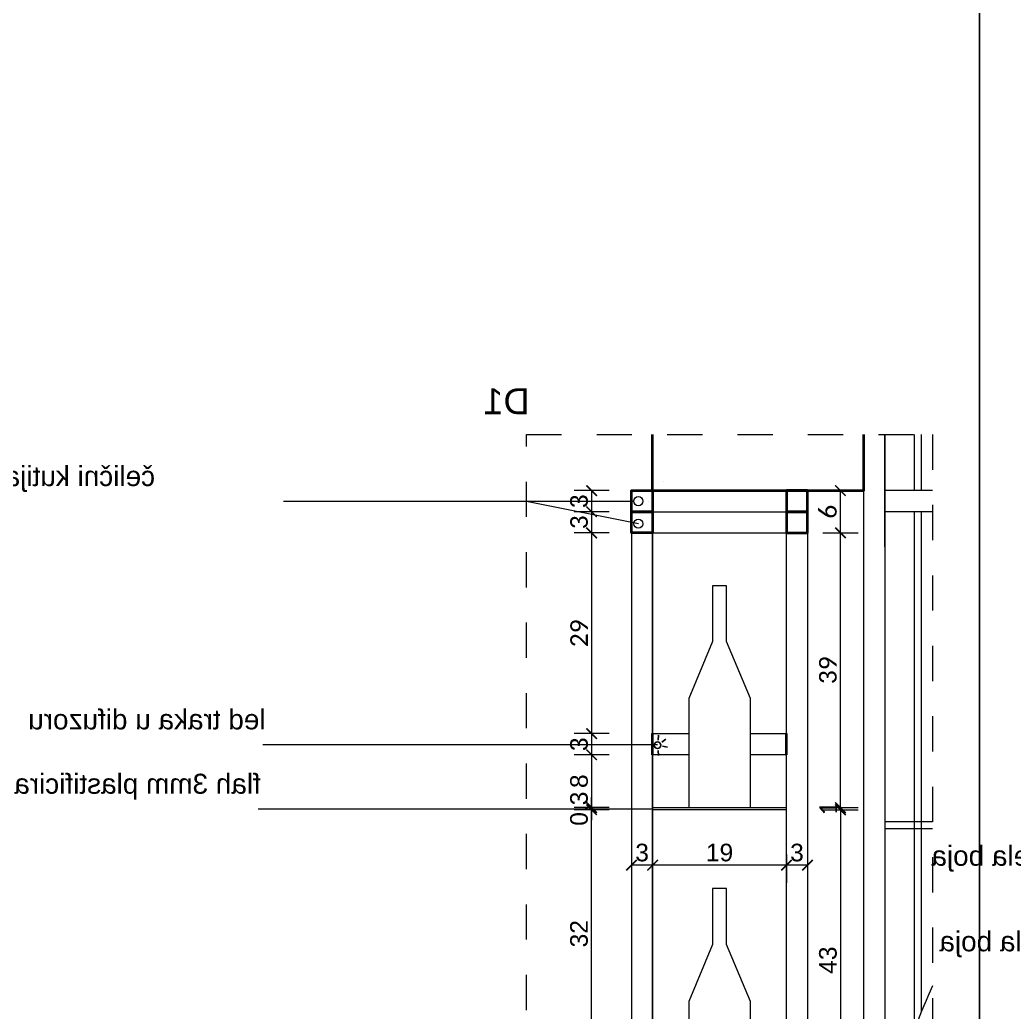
# Model space of a CAD drawing. Header units: centimetres. Extents: x -26724 to 60145, y -23645 to 6771.
# Drawn here: x -1600.2 to -1317.7, y 569.3 to 851 of the extents above; entities that cross this region are included whole.
import ezdxf

# ---------------------------------------------------------------- set-up
doc = ezdxf.new("R2010")
doc.units = ezdxf.units.CM
doc.linetypes.add('DALEKOVOD_VN', pattern=[5, 2.5, -2.5])
for name, color, linetype, lineweight in [('2.IZGLED', 7, 'Continuous', 13), ('4.KOTE', 88, 'Continuous', 15), ('zid', 7, 'Continuous', 40)]:
    doc.layers.add(name, color=color, linetype=linetype, lineweight=lineweight)
doc.layers.add('3.IZGLED 2', color=7, linetype='Continuous', lineweight=9, true_color=0x4a4a4a)
doc.layers.add('IZGLED 2', color=253, linetype='Continuous', lineweight=9, true_color=0x828282)
doc.layers.add('tekst', color=7, linetype='Continuous')
doc.layers.add('tekst @ 50', color=7, linetype='Continuous')
doc.styles.add('Notes', font='arial.ttf', dxfattribs={"height": 3})
doc.styles.get("Standard").update_dxf_attribs({"font": 'calibri.ttf'})
doc.dimstyles.new('ja 1 30 izgledi zidova', dxfattribs={"dimtxt": 5, "dimasz": 3, "dimexe": 5, "dimexo": 5, "dimgap": 1, "dimtad": 1, "dimdec": 0, "dimtxsty": 'Standard', "dimblk": 'ARCHTICK', "dimcen": 2.5, "dimclrd": 256, "dimclrt": 7, "dimadec": 0, "dimazin": 0, "dimtfac": 1, "dimtdec": 0, "dimtix": 1, "dimtmove": 1, "dimatfit": 3, "dimldrblk": 'ARCHTICK', "dimfxl": 5, "dimfxlon": 1, "dimlwd": 0, "dimlwe": 9, "dimarcsym": 0})
doc.dimstyles.new('ja 1 50', dxfattribs={"dimtxt": 10, "dimasz": 5, "dimexe": 5, "dimexo": 5, "dimgap": 1, "dimtad": 1, "dimdec": 0, "dimtxsty": 'Standard', "dimblk": 'ARCHTICK', "dimcen": 2.5, "dimclrd": 256, "dimclrt": 7, "dimadec": 0, "dimazin": 0, "dimtfac": 1, "dimtdec": 0, "dimtix": 1, "dimtmove": 1, "dimatfit": 3, "dimldrblk": 'ARCHTICK', "dimfxl": 10, "dimfxlon": 1, "dimlwd": 0, "dimlwe": 9, "dimarcsym": 0})

# ---------------------------------------------------------------- blocks, each defined once
blk = doc.blocks.new('_ArchTick')
at = {"color": 0, "linetype": 'ByBlock', "const_width": 0.15}
blk.add_lwpolyline([(-0.5, -0.5), (0.5, 0.5)], dxfattribs=at)
blk = doc.blocks.new('*D711')
at = {"layer": '4.KOTE', "color": 0, "lineweight": 9, "transparency": 16777216}
for p, q in [((-1382.43, 614), (-1382.43, 605.98)), ((-1376.43, 614), (-1376.43, 605.98))]:
    blk.add_line(p, q, dxfattribs=at)
at = {"layer": '4.KOTE', "lineweight": 0, "transparency": 16777216}
blk.add_line((-1376.43, 610.98), (-1382.43, 610.98), dxfattribs=at)
at = {"layer": 'Defpoints', "color": 0, "transparency": 16777216}
for p in [(-1382.43, 619), (-1376.43, 619), (-1382.43, 610.98)]:
    blk.add_point(p, dxfattribs=at)
at = {"layer": '4.KOTE', "lineweight": 0, "transparency": 16777216, "xscale": 3, "yscale": 3, "zscale": 3, "rotation": 180}
blk.add_blockref('_ArchTick', (-1382.43, 610.98), dxfattribs=at)
at = {"layer": '4.KOTE', "lineweight": 0, "transparency": 16777216, "xscale": 3, "yscale": 3, "zscale": 3}
blk.add_blockref('_ArchTick', (-1376.43, 610.98), dxfattribs=at)
at = {"layer": '4.KOTE', "color": 7, "transparency": 16777216, "insert": (-1379.43, 614.54), "char_height": 5, "attachment_point": 5}
blk.add_mtext('{\\fArial|b0|i0|c238|p34;3}', dxfattribs=at)
blk = doc.blocks.new('*D712')
at = {"layer": '4.KOTE', "color": 0, "lineweight": 9, "transparency": 16777216}
for p, q in [((-1420.43, 610.98), (-1420.43, 615.98)), ((-1382.43, 614), (-1382.43, 605.98))]:
    blk.add_line(p, q, dxfattribs=at)
at = {"layer": '4.KOTE', "lineweight": 0, "transparency": 16777216}
blk.add_line((-1382.43, 610.98), (-1420.43, 610.98), dxfattribs=at)
at = {"layer": 'Defpoints', "color": 0, "transparency": 16777216}
for p in [(-1382.43, 619), (-1420.43, 610.98), (-1420.43, 610.98)]:
    blk.add_point(p, dxfattribs=at)
at = {"layer": '4.KOTE', "lineweight": 0, "transparency": 16777216, "xscale": 3, "yscale": 3, "zscale": 3, "rotation": 180}
blk.add_blockref('_ArchTick', (-1420.43, 610.98), dxfattribs=at)
at = {"layer": '4.KOTE', "lineweight": 0, "transparency": 16777216, "xscale": 3, "yscale": 3, "zscale": 3}
blk.add_blockref('_ArchTick', (-1382.43, 610.98), dxfattribs=at)
at = {"layer": '4.KOTE', "color": 7, "transparency": 16777216, "insert": (-1401.43, 614.54), "char_height": 5, "attachment_point": 5}
blk.add_mtext('{\\fArial|b0|i0|c238|p34;19}', dxfattribs=at)
blk = doc.blocks.new('*D713')
at = {"layer": '4.KOTE', "color": 0, "lineweight": 9, "transparency": 16777216}
for p, q in [((-1420.43, 610.98), (-1420.43, 615.98)), ((-1426.43, 610.98), (-1426.43, 605.98))]:
    blk.add_line(p, q, dxfattribs=at)
at = {"layer": '4.KOTE', "lineweight": 0, "transparency": 16777216}
blk.add_line((-1420.43, 610.98), (-1426.43, 610.98), dxfattribs=at)
at = {"layer": 'Defpoints', "color": 0, "transparency": 16777216}
for p in [(-1426.43, 610.98), (-1426.43, 610.98), (-1420.43, 610.98)]:
    blk.add_point(p, dxfattribs=at)
at = {"layer": '4.KOTE', "lineweight": 0, "transparency": 16777216, "xscale": 3, "yscale": 3, "zscale": 3, "rotation": 180}
blk.add_blockref('_ArchTick', (-1426.43, 610.98), dxfattribs=at)
at = {"layer": '4.KOTE', "lineweight": 0, "transparency": 16777216, "xscale": 3, "yscale": 3, "zscale": 3}
blk.add_blockref('_ArchTick', (-1420.43, 610.98), dxfattribs=at)
at = {"layer": '4.KOTE', "color": 7, "transparency": 16777216, "insert": (-1423.43, 614.54), "char_height": 5, "attachment_point": 5}
blk.add_mtext('{\\fArial|b0|i0|c238|p34;3}', dxfattribs=at)
blk = doc.blocks.new('*D715')
at = {"layer": '4.KOTE', "color": 0, "lineweight": 9, "transparency": 16777216}
for p, q in [((-1432.77, 717.32), (-1442.77, 717.32)), ((-1432.77, 711.32), (-1442.77, 711.32))]:
    blk.add_line(p, q, dxfattribs=at)
at = {"layer": '4.KOTE', "lineweight": 0, "transparency": 16777216}
blk.add_line((-1437.77, 717.32), (-1437.77, 711.32), dxfattribs=at)
at = {"layer": 'Defpoints', "color": 0, "transparency": 16777216}
for p in [(-1420.43, 717.32), (-1437.77, 711.32), (-1420.43, 711.32)]:
    blk.add_point(p, dxfattribs=at)
at = {"layer": '4.KOTE', "lineweight": 0, "transparency": 16777216, "xscale": 3, "yscale": 3, "zscale": 3}
for p, rotation in [((-1437.77, 717.32), 90), ((-1437.77, 711.32), 270)]:
    blk.add_blockref('_ArchTick', p, dxfattribs=dict(at, rotation=rotation))
at = {"layer": '4.KOTE', "color": 7, "transparency": 16777216, "insert": (-1441.33, 714.32), "char_height": 5, "attachment_point": 5, "rotation": 90}
blk.add_mtext('{\\fArial|b0|i0|c238|p34;3}', dxfattribs=at)
blk = doc.blocks.new('*D719')
at = {"layer": '4.KOTE', "color": 0, "lineweight": 9, "transparency": 16777216}
for p, q in [((-1432.77, 626.72), (-1442.77, 626.72)), ((-1432.77, 556.32), (-1442.77, 556.32))]:
    blk.add_line(p, q, dxfattribs=at)
at = {"layer": '4.KOTE', "lineweight": 0, "transparency": 16777216}
blk.add_line((-1437.77, 556.32), (-1437.77, 626.72), dxfattribs=at)
at = {"layer": 'Defpoints', "color": 0, "transparency": 16777216}
for p in [(-1437.77, 626.72), (-1420.43, 626.72), (-1420.43, 556.32)]:
    blk.add_point(p, dxfattribs=at)
at = {"layer": '4.KOTE', "lineweight": 0, "transparency": 16777216, "xscale": 3, "yscale": 3, "zscale": 3}
for p, rotation in [((-1437.77, 626.72), 90), ((-1437.77, 556.32), 270)]:
    blk.add_blockref('_ArchTick', p, dxfattribs=dict(at, rotation=rotation))
at = {"layer": '4.KOTE', "color": 7, "transparency": 16777216, "insert": (-1441.33, 591.52), "char_height": 5, "attachment_point": 5, "rotation": 90}
blk.add_mtext('{\\fArial|b0|i0|c238|p34;32}', dxfattribs=at)
blk = doc.blocks.new('*D720')
at = {"layer": '4.KOTE', "lineweight": 0, "transparency": 16777216}
for p, q in [((-1437.77, 627.32), (-1437.77, 630.32)), ((-1437.77, 626.72), (-1437.77, 627.32)), ((-1437.77, 626.72), (-1437.77, 623.72))]:
    blk.add_line(p, q, dxfattribs=at)
at = {"layer": '4.KOTE', "color": 0, "lineweight": 9, "transparency": 16777216}
for p, q in [((-1432.77, 627.32), (-1442.77, 627.32)), ((-1432.77, 626.72), (-1442.77, 626.72))]:
    blk.add_line(p, q, dxfattribs=at)
at = {"layer": 'Defpoints', "color": 0, "transparency": 16777216}
for p in [(-1437.77, 627.32), (-1420.43, 627.32), (-1420.43, 626.72)]:
    blk.add_point(p, dxfattribs=at)
at = {"layer": '4.KOTE', "lineweight": 0, "transparency": 16777216, "xscale": 3, "yscale": 3, "zscale": 3}
for p, rotation in [((-1437.77, 627.32), 270), ((-1437.77, 626.72), 90)]:
    blk.add_blockref('_ArchTick', p, dxfattribs=dict(at, rotation=rotation))
at = {"layer": '4.KOTE', "color": 7, "transparency": 16777216, "insert": (-1441.33, 627.02), "char_height": 5, "attachment_point": 5, "rotation": 90}
blk.add_mtext('{\\fArial|b0|i0|c238|p34;0.3}', dxfattribs=at)
blk = doc.blocks.new('*D721')
at = {"layer": '4.KOTE', "color": 0, "lineweight": 9, "transparency": 16777216}
for p, q in [((-1432.77, 642.32), (-1442.77, 642.32)), ((-1432.77, 627.32), (-1442.77, 627.32))]:
    blk.add_line(p, q, dxfattribs=at)
at = {"layer": '4.KOTE', "lineweight": 0, "transparency": 16777216}
blk.add_line((-1437.77, 642.32), (-1437.77, 627.32), dxfattribs=at)
at = {"layer": 'Defpoints', "color": 0, "transparency": 16777216}
for p in [(-1420.43, 642.32), (-1437.77, 627.32), (-1420.43, 627.32)]:
    blk.add_point(p, dxfattribs=at)
at = {"layer": '4.KOTE', "lineweight": 0, "transparency": 16777216, "xscale": 3, "yscale": 3, "zscale": 3}
for p, rotation in [((-1437.77, 642.32), 90), ((-1437.77, 627.32), 270)]:
    blk.add_blockref('_ArchTick', p, dxfattribs=dict(at, rotation=rotation))
at = {"layer": '4.KOTE', "color": 7, "transparency": 16777216, "insert": (-1441.32, 634.82), "char_height": 5, "attachment_point": 5, "rotation": 90}
blk.add_mtext('{\\fArial|b0|i0|c238|p34;8}', dxfattribs=at)
blk = doc.blocks.new('*D722')
at = {"layer": '4.KOTE', "color": 0, "lineweight": 9, "transparency": 16777216}
for p, q in [((-1432.77, 648.32), (-1442.77, 648.32)), ((-1432.77, 642.32), (-1442.77, 642.32))]:
    blk.add_line(p, q, dxfattribs=at)
at = {"layer": '4.KOTE', "lineweight": 0, "transparency": 16777216}
blk.add_line((-1437.77, 648.32), (-1437.77, 642.32), dxfattribs=at)
at = {"layer": 'Defpoints', "color": 0, "transparency": 16777216}
for p in [(-1420.43, 648.32), (-1437.77, 642.32), (-1420.43, 642.32)]:
    blk.add_point(p, dxfattribs=at)
at = {"layer": '4.KOTE', "lineweight": 0, "transparency": 16777216, "xscale": 3, "yscale": 3, "zscale": 3}
for p, rotation in [((-1437.77, 648.32), 90), ((-1437.77, 642.32), 270)]:
    blk.add_blockref('_ArchTick', p, dxfattribs=dict(at, rotation=rotation))
at = {"layer": '4.KOTE', "color": 7, "transparency": 16777216, "insert": (-1441.33, 645.32), "char_height": 5, "attachment_point": 5, "rotation": 90}
blk.add_mtext('{\\fArial|b0|i0|c238|p34;3}', dxfattribs=at)
blk = doc.blocks.new('*D723')
at = {"layer": '4.KOTE', "lineweight": 0, "transparency": 16777216}
for p, q in [((-1367.07, 627.32), (-1367.07, 630.32)), ((-1367.07, 627.32), (-1367.07, 626.72)), ((-1367.07, 626.72), (-1367.07, 623.72))]:
    blk.add_line(p, q, dxfattribs=at)
at = {"layer": '4.KOTE', "color": 0, "lineweight": 9, "transparency": 16777216}
for p, q in [((-1372.07, 627.32), (-1362.07, 627.32)), ((-1372.07, 626.72), (-1362.07, 626.72))]:
    blk.add_line(p, q, dxfattribs=at)
at = {"layer": 'Defpoints', "color": 0, "transparency": 16777216}
for p in [(-1382.43, 627.32), (-1382.43, 626.72), (-1367.07, 626.72)]:
    blk.add_point(p, dxfattribs=at)
at = {"layer": '4.KOTE', "lineweight": 0, "transparency": 16777216, "xscale": 3, "yscale": 3, "zscale": 3}
for p, rotation in [((-1367.07, 627.32), 270), ((-1367.07, 626.72), 90)]:
    blk.add_blockref('_ArchTick', p, dxfattribs=dict(at, rotation=rotation))
at = {"layer": '4.KOTE', "color": 7, "transparency": 16777216, "insert": (-1370.58, 627.02), "char_height": 5, "attachment_point": 5, "rotation": 90}
blk.add_mtext('1', dxfattribs=at)
blk = doc.blocks.new('*D724')
at = {"layer": '4.KOTE', "color": 0, "lineweight": 9, "transparency": 16777216}
for p, q in [((-1372.07, 626.72), (-1362.07, 626.72)), ((-1372.07, 541.32), (-1362.07, 541.32))]:
    blk.add_line(p, q, dxfattribs=at)
at = {"layer": '4.KOTE', "lineweight": 0, "transparency": 16777216}
blk.add_line((-1367.07, 626.72), (-1367.07, 541.32), dxfattribs=at)
at = {"layer": 'Defpoints', "color": 0, "transparency": 16777216}
for p in [(-1382.43, 626.72), (-1382.43, 541.32), (-1367.07, 541.32)]:
    blk.add_point(p, dxfattribs=at)
at = {"layer": '4.KOTE', "lineweight": 0, "transparency": 16777216, "xscale": 3, "yscale": 3, "zscale": 3}
for p, rotation in [((-1367.07, 626.72), 90), ((-1367.07, 541.32), 270)]:
    blk.add_blockref('_ArchTick', p, dxfattribs=dict(at, rotation=rotation))
at = {"layer": '4.KOTE', "color": 7, "transparency": 16777216, "insert": (-1370.62, 584.02), "char_height": 5, "attachment_point": 5, "rotation": 90}
blk.add_mtext('{\\fArial|b0|i0|c238|p34;43}', dxfattribs=at)
blk = doc.blocks.new('*D732')
at = {"layer": '4.KOTE', "color": 0, "lineweight": 9, "transparency": 16777216}
for p, q in [((-1432.77, 711.32), (-1442.77, 711.32)), ((-1432.77, 705.33), (-1442.77, 705.33))]:
    blk.add_line(p, q, dxfattribs=at)
at = {"layer": '4.KOTE', "lineweight": 0, "transparency": 16777216}
blk.add_line((-1437.77, 711.32), (-1437.77, 705.33), dxfattribs=at)
at = {"layer": 'Defpoints', "color": 0, "transparency": 16777216}
for p in [(-1420.43, 711.32), (-1437.77, 705.33), (-1420.43, 705.33)]:
    blk.add_point(p, dxfattribs=at)
at = {"layer": '4.KOTE', "lineweight": 0, "transparency": 16777216, "xscale": 3, "yscale": 3, "zscale": 3}
for p, rotation in [((-1437.77, 711.32), 90), ((-1437.77, 705.33), 270)]:
    blk.add_blockref('_ArchTick', p, dxfattribs=dict(at, rotation=rotation))
at = {"layer": '4.KOTE', "color": 7, "transparency": 16777216, "insert": (-1441.33, 708.32), "char_height": 5, "attachment_point": 5, "rotation": 90}
blk.add_mtext('3', dxfattribs=at)
blk = doc.blocks.new('*D733')
at = {"layer": '4.KOTE', "color": 0, "lineweight": 9, "transparency": 16777216}
for p, q in [((-1432.77, 705.33), (-1442.77, 705.33)), ((-1432.77, 648.32), (-1442.77, 648.32))]:
    blk.add_line(p, q, dxfattribs=at)
at = {"layer": '4.KOTE', "lineweight": 0, "transparency": 16777216}
blk.add_line((-1437.77, 705.33), (-1437.77, 648.32), dxfattribs=at)
at = {"layer": 'Defpoints', "color": 0, "transparency": 16777216}
for p in [(-1420.43, 705.33), (-1437.77, 648.32), (-1420.43, 648.32)]:
    blk.add_point(p, dxfattribs=at)
at = {"layer": '4.KOTE', "lineweight": 0, "transparency": 16777216, "xscale": 3, "yscale": 3, "zscale": 3}
for p, rotation in [((-1437.77, 705.33), 90), ((-1437.77, 648.32), 270)]:
    blk.add_blockref('_ArchTick', p, dxfattribs=dict(at, rotation=rotation))
at = {"layer": '4.KOTE', "color": 7, "transparency": 16777216, "insert": (-1441.33, 676.82), "char_height": 5, "attachment_point": 5, "rotation": 90}
blk.add_mtext('29', dxfattribs=at)
blk = doc.blocks.new('*D734')
at = {"layer": '4.KOTE', "color": 0, "lineweight": 9, "transparency": 16777216}
for p, q in [((-1372.07, 705.33), (-1362.07, 705.33)), ((-1372.07, 627.32), (-1362.07, 627.32))]:
    blk.add_line(p, q, dxfattribs=at)
at = {"layer": '4.KOTE', "lineweight": 0, "transparency": 16777216}
blk.add_line((-1367.07, 627.32), (-1367.07, 705.33), dxfattribs=at)
at = {"layer": 'Defpoints', "color": 0, "transparency": 16777216}
for p in [(-1379.43, 705.33), (-1367.07, 705.33), (-1382.43, 627.32)]:
    blk.add_point(p, dxfattribs=at)
at = {"layer": '4.KOTE', "lineweight": 0, "transparency": 16777216, "xscale": 3, "yscale": 3, "zscale": 3}
for p, rotation in [((-1367.07, 705.33), 90), ((-1367.07, 627.32), 270)]:
    blk.add_blockref('_ArchTick', p, dxfattribs=dict(at, rotation=rotation))
at = {"layer": '4.KOTE', "color": 7, "transparency": 16777216, "insert": (-1370.63, 666.32), "char_height": 5, "attachment_point": 5, "rotation": 90}
blk.add_mtext('39', dxfattribs=at)
blk = doc.blocks.new('*D735')
at = {"layer": '4.KOTE', "color": 0, "lineweight": 9, "transparency": 16777216}
for p, q in [((-1371.43, 717.32), (-1362.07, 717.32)), ((-1371.43, 705.33), (-1362.07, 705.33))]:
    blk.add_line(p, q, dxfattribs=at)
at = {"layer": '4.KOTE', "lineweight": 0, "transparency": 16777216}
blk.add_line((-1367.07, 705.33), (-1367.07, 717.32), dxfattribs=at)
at = {"layer": 'Defpoints', "color": 0, "transparency": 16777216}
for p in [(-1376.43, 717.32), (-1367.07, 717.32), (-1376.43, 705.33)]:
    blk.add_point(p, dxfattribs=at)
at = {"layer": '4.KOTE', "lineweight": 0, "transparency": 16777216, "xscale": 3, "yscale": 3, "zscale": 3}
for p, rotation in [((-1367.07, 717.32), 90), ((-1367.07, 705.33), 270)]:
    blk.add_blockref('_ArchTick', p, dxfattribs=dict(at, rotation=rotation))
at = {"layer": '4.KOTE', "color": 7, "transparency": 16777216, "insert": (-1370.63, 711.32), "char_height": 5, "attachment_point": 5, "rotation": 90}
blk.add_mtext('6', dxfattribs=at)
blk = doc.blocks.new('*D1820')
at = {"layer": '4.KOTE', "color": 0, "lineweight": 9, "transparency": 16777216}
for p, q in [((-12416.28, 713.89), (-12431.28, 713.89)), ((-12416.28, 573.89), (-12431.28, 573.89))]:
    blk.add_line(p, q, dxfattribs=at)
at = {"layer": '4.KOTE', "lineweight": 0, "transparency": 16777216}
blk.add_line((-12426.28, 713.89), (-12426.28, 573.89), dxfattribs=at)
at = {"layer": 'Defpoints', "color": 0, "transparency": 16777216}
for p in [(-12402.55, 713.89), (-12426.28, 573.89), (0, 573.89, 13.5)]:
    blk.add_point(p, dxfattribs=at)
at = {"layer": '4.KOTE', "lineweight": 0, "transparency": 16777216, "xscale": 5, "yscale": 5, "zscale": 5}
for p, rotation in [((-12426.28, 713.89), 90), ((-12426.28, 573.89), 270)]:
    blk.add_blockref('_ArchTick', p, dxfattribs=dict(at, rotation=rotation))
at = {"layer": '4.KOTE', "color": 7, "transparency": 16777216, "insert": (-12432.4, 643.89), "char_height": 10, "attachment_point": 5, "rotation": 90}
blk.add_mtext('140', dxfattribs=at)
blk = doc.blocks.new('*D2096')
at = {"layer": '4.KOTE', "color": 0, "lineweight": 9, "transparency": 16777216}
for p, q in [((-19851.49, 761.85), (-19866.49, 761.85)), ((-19854.88, 611.85), (-19866.49, 611.85))]:
    blk.add_line(p, q, dxfattribs=at)
at = {"layer": '4.KOTE', "lineweight": 0, "transparency": 16777216}
blk.add_line((-19861.49, 761.85), (-19861.49, 611.85), dxfattribs=at)
at = {"layer": 'Defpoints', "color": 0, "transparency": 16777216}
for p in [(0, 761.85, 13.5), (-19861.49, 611.85), (-19849.98, 611.85, 13.5)]:
    blk.add_point(p, dxfattribs=at)
at = {"layer": '4.KOTE', "lineweight": 0, "transparency": 16777216, "xscale": 5, "yscale": 5, "zscale": 5}
for p, rotation in [((-19861.49, 761.85), 90), ((-19861.49, 611.85), 270)]:
    blk.add_blockref('_ArchTick', p, dxfattribs=dict(at, rotation=rotation))
at = {"layer": '4.KOTE', "color": 7, "transparency": 16777216, "insert": (-19867.61, 686.85), "char_height": 10, "attachment_point": 5, "rotation": 90}
blk.add_mtext('150', dxfattribs=at)

msp = doc.modelspace()

# ---------------------------------------------------------------- linework, layer by layer
at = {"layer": '2.IZGLED', "color": 31, "linetype": 'DALEKOVOD_VN', "ltscale": 4, "true_color": 0xfecc66}
msp.add_lwpolyline([(-1456.31, 733.25), (-1340.95, 733.25), (-1340.95, 409.86), (-1456.31, 409.86)], close=True, dxfattribs=at)
at = {"layer": '2.IZGLED'}
for points in [[(-1399.43, 690.32), (-1403.43, 690.32), (-1403.43, 674.47), (-1410.18, 658.32), (-1410.18, 627.32), (-1392.68, 627.32), (-1392.68, 658.32), (-1399.43, 674.47)], [(-1399.43, 604.32), (-1403.43, 604.32), (-1403.43, 588.47), (-1410.18, 572.32), (-1410.18, 541.32), (-1392.68, 541.32), (-1392.68, 572.32), (-1399.43, 588.47)]]:
    msp.add_lwpolyline(points, close=True, dxfattribs=at)
for points in [[(-1420.43, 627.32), (-1382.43, 627.32)], [(-1382.43, 626.72), (-1420.43, 626.72)]]:
    msp.add_lwpolyline(points, dxfattribs=at)
at = {"layer": '3.IZGLED 2', "color": 5}
for p, q in [((-1354.43, 701.32, -27), (-1354.43, 733.25, -27)), ((-1346.09, 717.32), (-1346.09, 733.25)), ((-1344.09, 717.32), (-1344.09, 733.25)), ((-1340.95, 717.32), (-1354.43, 717.32)), ((-1340.95, 711.32), (-1354.43, 711.32)), ((-1346.09, 564.23), (-1346.09, 711.32)), ((-1344.09, 569.34), (-1344.09, 711.32)), ((-1340.95, 623.32, -27), (-1354.43, 623.32, -27)), ((-1340.95, 621.32, -27), (-1354.43, 621.32, -27))]:
    msp.add_line(p, q, dxfattribs=at)
at = {"layer": '3.IZGLED 2'}
msp.add_line((-1424.49, 707.93), (-1456.31, 714.26), dxfattribs=at)
at = {"layer": '3.IZGLED 2', "color": 143, "true_color": 0x7aafdf}
for p, q in [((-1420.43, 648.32), (-1410.18, 648.32)), ((-1392.68, 648.32), (-1382.43, 648.32)), ((-1410.18, 642.32), (-1420.43, 642.32)), ((-1382.43, 642.32), (-1392.68, 642.32))]:
    msp.add_line(p, q, dxfattribs=at)
at = {"layer": '3.IZGLED 2', "color": 5}
for points in [[(-1360.43, 409.86), (-1360.43, 733.25)], [(-1354.43, 733.25), (-1354.43, 409.86)]]:
    msp.add_lwpolyline(points, dxfattribs=at)
at = {"layer": '3.IZGLED 2', "ltscale": 0.8}
for points in [[(-1425.78, 714.26), (-1525.26, 714.26)], [(-1419.09, 645.19), (-1531.15, 645.19)], [(-1420.43, 626.92), (-1532.49, 626.92)]]:
    msp.add_lwpolyline(points, dxfattribs=at)
at = {"layer": '3.IZGLED 2'}
for points in [[(-1420.43, 409.86), (-1420.43, 711.32), (-1426.43, 711.32), (-1426.43, 409.86)], [(-1382.43, 711.32), (-1376.43, 711.32), (-1376.43, 409.86)], [(-1382.43, 409.86), (-1382.43, 711.32), (-1376.43, 711.32)]]:
    msp.add_lwpolyline(points, dxfattribs=at)
at = {"layer": '3.IZGLED 2', "color": 5}
msp.add_arc((-1133.43, 484), 227.29, 155.9192, 166.4806, dxfattribs=at)
at = {"layer": '4.KOTE', "color": 4}
msp.add_lwpolyline([(-1360.43, 409.86), (-1360.43, 717.32), (-1420.43, 717.32), (-1420.43, 409.86)], dxfattribs=at)
at = {"layer": '4.KOTE'}
for centre in [(-1424.49, 714.33), (-1424.49, 707.93)]:
    msp.add_circle(centre, 1.29, dxfattribs=at)
at = {"layer": 'IZGLED 2'}
for p, q in [((-1420.43, 711.32), (-1382.43, 711.32)), ((-1420.43, 705.33), (-1382.43, 705.33))]:
    msp.add_line(p, q, dxfattribs=at)
at = {"layer": 'tekst', "ltscale": 0.8}
for points in [[(-1417.43, 719.95), (-1417.43, 719.95)], [(-1421.49, 714.26), (-1421.49, 714.26)]]:
    msp.add_lwpolyline(points, dxfattribs=at)
at = {"layer": 'zid', "lineweight": 25, "ltscale": 12}
msp.add_line((-1327.56, 816.52), (-1327.56, -74.48), dxfattribs=at)
at = {"layer": 'zid'}
for p, q in [((-1420.43, 642.32), (-1420.43, 648.32)), ((-1382.43, 642.32), (-1382.43, 648.32))]:
    msp.add_line(p, q, dxfattribs=at)
at = {"layer": 'zid', "lineweight": 25}
for p, q in [((-1418.9, 646.51), (-1418.74, 647.91)), ((-1417.86, 645.91), (-1416.72, 646.74)), ((-1417.59, 644.73), (-1416.21, 644.46)), ((-1418.9, 643.53), (-1418.74, 642.13))]:
    msp.add_line(p, q, dxfattribs=at)
at = {"layer": 'zid', "lineweight": 25, "ltscale": 12}
for points in [[(-3109.56, -74.48), (-1327.56, -74.48), (-1327.56, 1185.52), (-3109.56, 1185.52)], [(-1327.56, -74.48), (454.44, -74.48), (454.44, 1185.52), (-1327.56, 1185.52)]]:
    msp.add_lwpolyline(points, close=True, dxfattribs=at)
at = {"layer": 'zid'}
for points in [[(-1420.43, 717.32), (-1420.43, 733.25)], [(-1420.43, 717.32), (-1360.43, 717.32), (-1360.43, 733.25)]]:
    msp.add_lwpolyline(points, dxfattribs=at)
for points in [[(-1420.43, 711.32), (-1426.43, 711.32), (-1426.43, 717.32), (-1420.43, 717.32)], [(-1382.43, 711.32), (-1376.43, 711.32), (-1376.43, 717.32), (-1382.43, 717.32)], [(-1420.43, 705.33), (-1426.43, 705.33), (-1426.43, 711.33), (-1420.43, 711.33)], [(-1382.43, 705.33), (-1376.43, 705.33), (-1376.43, 711.33), (-1382.43, 711.33)]]:
    msp.add_lwpolyline(points, close=True, dxfattribs=at)
at = {"layer": 'zid', "lineweight": 25}
msp.add_circle((-1419.07, 645.02), 0.935, dxfattribs=at)

# ---------------------------------------------------------------- texts
at = {"layer": 'tekst @ 50', "color": 1, "ltscale": 0.8, "extrusion": (0, 0, -1), "insert": (-1455.36, 746.38), "char_height": 7.3734, "attachment_point": 1, "text_direction": (-1, 0, 0), "style": 'Notes'}
msp.add_mtext_dynamic_manual_height_columns('{\\fArial|b0|i0|c238|p34;D1}', width=290.6445, gutter_width=750, heights=[0], dxfattribs=at)
at = {"layer": 'tekst @ 50', "ltscale": 0.8, "extrusion": (0, 0, -1), "attachment_point": 1, "text_direction": (-1, 0, 0), "style": 'Notes'}
for s, insert, char_height in [('{\\fArial|b0|i0|c238|p34;čelični kutijasti profil 3x3cm}', (-1561.79, 724.28), 5.6759), ('{\\fArial|b0|i0|c238|p34;\\H0.76978x;led \\fArial|b0|i0|c0|p34;traka\\fArial|b0|i0|c238|p34; u difuzoru } ', (-1530.4, 655.21), 7.37343), ('{\\fArial|b0|i0|c238|p34;\\H0.76978x;flah 3mm plastificirani } ', (-1531.74, 636.94), 7.3734), ('svjetleci natpis od neona, bijela boja\\Pfont: Bell MT Italic, h=15cm', (-1214.3, 616.49), 5.6759), ('svjetleci natpis od neona, bijela boja\\Pfont: Bell MT Italic, h=15cm', (-1212.03, 592.2), 5.6759)]:
    msp.add_mtext_dynamic_manual_height_columns(s, width=290.6445, gutter_width=750, heights=[0], dxfattribs=dict(at, insert=insert, char_height=char_height))

# ---------------------------------------------------------------- dimensions: what is measured, and where the dimension line sits
at = {"layer": '4.KOTE'}
for base, p1, p2, dimstyle, picture, middle in [((-19861.49, 611.85), (0, 761.85, 13.5), (-19849.98, 611.85, 13.5), 'ja 1 50', '*D2096', (-19867.61, 686.85)), ((-12426.28, 573.89), (-12402.55, 713.89), (0, 573.89, 13.5), 'ja 1 50', '*D1820', (-12432.4, 643.89)), ((-1367.07, 626.72), (-1382.43, 627.32), (-1382.43, 626.72), 'ja 1 30 izgledi zidova', '*D723', (-1370.58, 627.02))]:
    dim = msp.add_linear_dim(base=base, p1=p1, p2=p2, angle=90, dimstyle=dimstyle, dxfattribs=at)
    dim.commit()
    dim.dimension.update_dxf_attribs({"geometry": picture, "text_midpoint": middle})
for base, p1, p2, text, picture, middle in [((-1437.77, 711.32), (-1420.43, 717.32), (-1420.43, 711.32), '{\\fArial|b0|i0|c238|p34;3}', '*D715', (-1441.33, 714.32)), ((-1367.07, 717.32), (-1376.43, 705.33), (-1376.43, 717.32), '6', '*D735', (-1370.63, 711.32)), ((-1437.77, 705.33), (-1420.43, 711.32), (-1420.43, 705.33), '3', '*D732', (-1441.33, 708.32)), ((-1437.77, 648.32), (-1420.43, 705.33), (-1420.43, 648.32), '29', '*D733', (-1441.33, 676.82)), ((-1367.07, 705.33), (-1382.43, 627.32), (-1379.43, 705.33), '39', '*D734', (-1370.63, 666.32)), ((-1437.77, 642.32), (-1420.43, 648.32), (-1420.43, 642.32), '{\\fArial|b0|i0|c238|p34;3}', '*D722', (-1441.33, 645.32)), ((-1437.77, 627.32), (-1420.43, 642.32), (-1420.43, 627.32), '{\\fArial|b0|i0|c238|p34;8}', '*D721', (-1441.32, 634.82)), ((-1437.77, 627.32), (-1420.43, 626.72), (-1420.43, 627.32), '{\\fArial|b0|i0|c238|p34;0.3}', '*D720', (-1441.33, 627.02)), ((-1437.77, 626.72), (-1420.43, 556.32), (-1420.43, 626.72), '{\\fArial|b0|i0|c238|p34;32}', '*D719', (-1441.33, 591.52)), ((-1367.07, 541.32), (-1382.43, 626.72), (-1382.43, 541.32), '{\\fArial|b0|i0|c238|p34;43}', '*D724', (-1370.62, 584.02))]:
    dim = msp.add_linear_dim(base=base, p1=p1, p2=p2, angle=90, text=text, dimstyle='ja 1 30 izgledi zidova', dxfattribs=at)
    dim.commit()
    dim.dimension.update_dxf_attribs({"geometry": picture, "text_midpoint": middle})
for base, p1, p2, text, picture, middle in [((-1420.43, 610.98), (-1382.43, 619), (-1420.43, 610.98), '{\\fArial|b0|i0|c238|p34;19}', '*D712', (-1401.43, 614.54)), ((-1382.43, 610.98), (-1376.43, 619), (-1382.43, 619), '{\\fArial|b0|i0|c238|p34;3}', '*D711', (-1379.43, 614.54)), ((-1426.43, 610.98), (-1420.43, 610.98), (-1426.43, 610.98), '{\\fArial|b0|i0|c238|p34;3}', '*D713', (-1423.43, 614.54))]:
    dim = msp.add_linear_dim(base=base, p1=p1, p2=p2, text=text, dimstyle='ja 1 30 izgledi zidova', dxfattribs=at)
    dim.commit()
    dim.dimension.update_dxf_attribs({"geometry": picture, "text_midpoint": middle})

doc.saveas('drawing.dxf')
